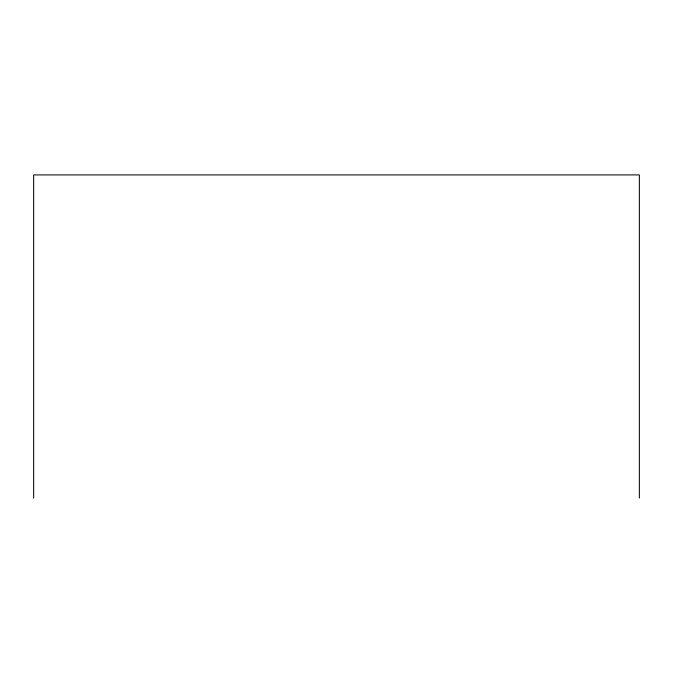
<?xml version="1.0" encoding="UTF-8"?>
<svg xmlns="http://www.w3.org/2000/svg" width="673" height="673" viewBox="0 0 673 673"><rect width="100%" height="100%" fill="white"/><g stroke="black" fill="none" stroke-linecap="round" stroke-linejoin="round"><path stroke-width="1.01" d="M639.35 498.087L639.35 174.913L33.65 174.913L33.65 498.087"/></g></svg>
